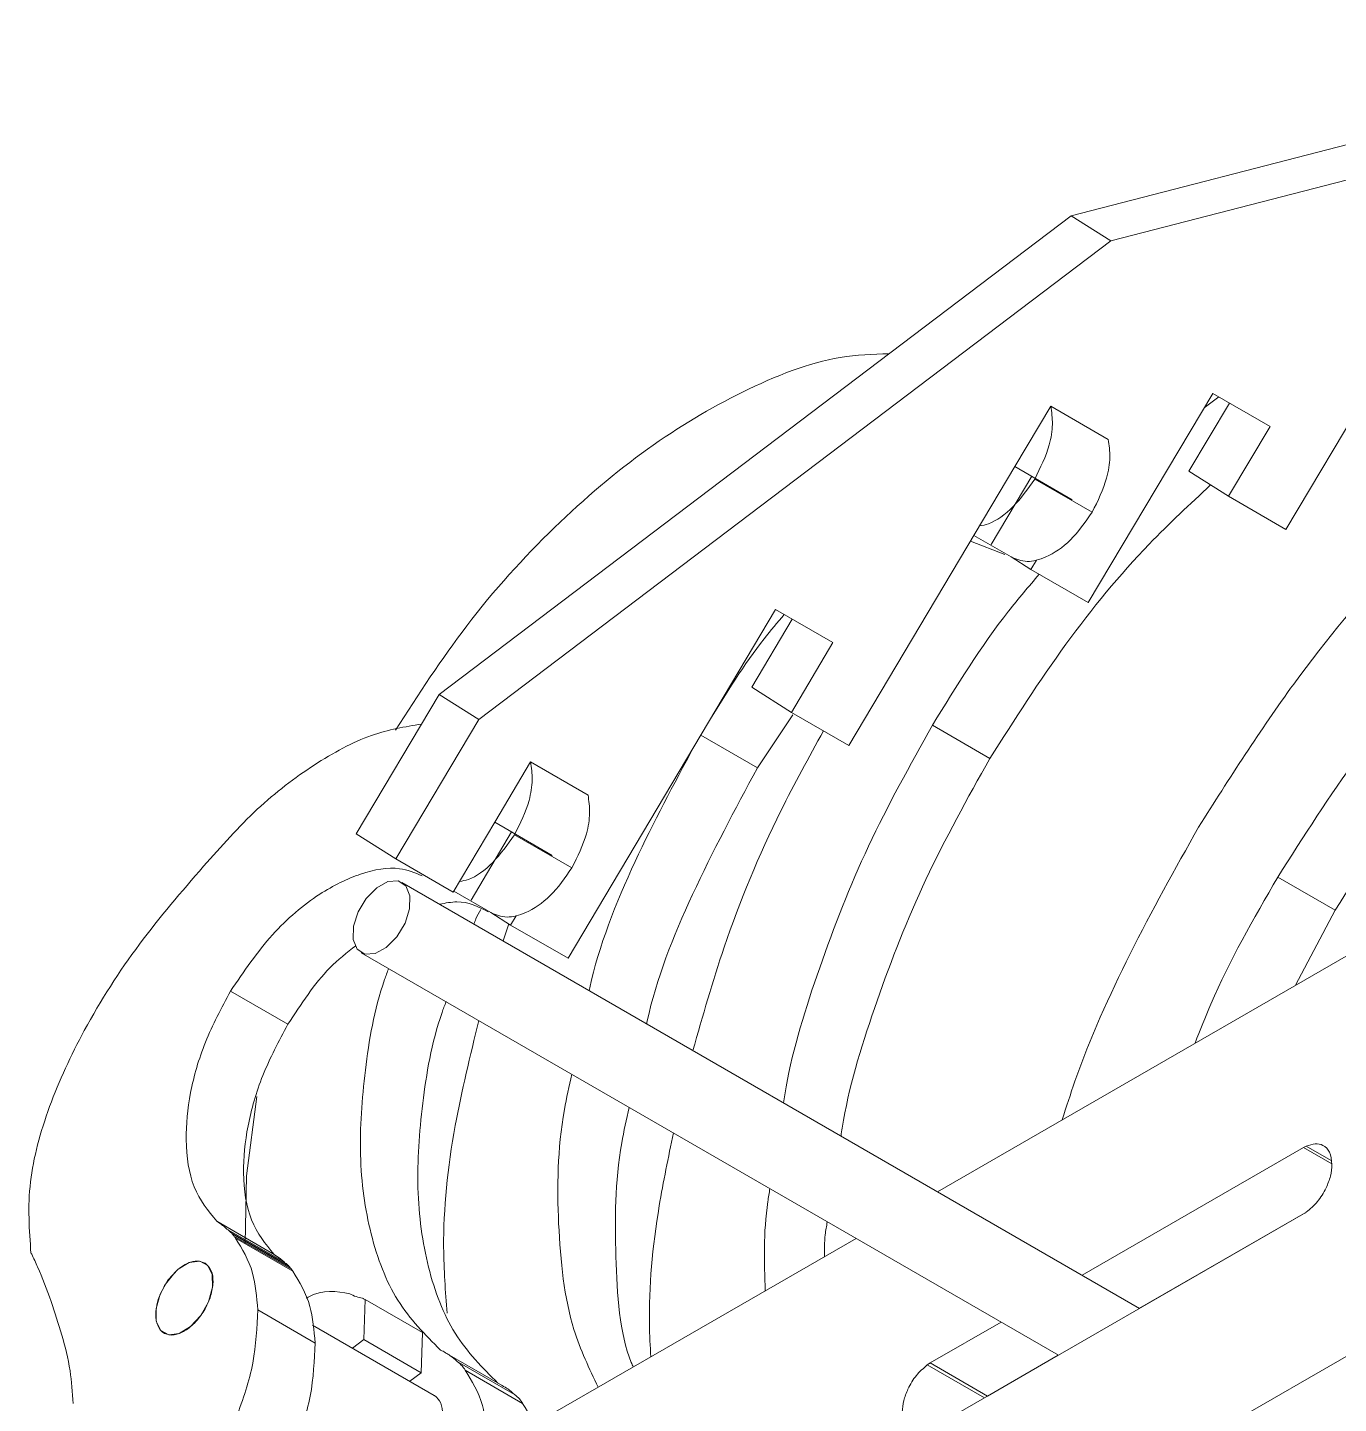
# Model space of a CAD drawing. Header units: inches. Extents: x 0 to 44.3, y 0 to 33.7.
# Drawn here: x 28.052 to 29.062, y 15.511 to 16.571 of the extents above; entities that cross this region are included whole.
import ezdxf

# ---------------------------------------------------------------- set-up
doc = ezdxf.new("R2010")
doc.units = ezdxf.units.IN
doc.header["$MEASUREMENT"] = 0

msp = doc.modelspace()

# ---------------------------------------------------------------- linework, layer by layer
at = {"color": 7, "linetype": 'Continuous', "lineweight": 15}
for p, q in [((29.4173, 16.5707), (28.856, 16.4258)), ((29.4478, 16.5514), (28.8865, 16.4065)), ((28.856, 16.4258), (28.3694, 16.0573)), ((28.8865, 16.4065), (28.856, 16.4258)), ((28.8865, 16.4065), (28.3999, 16.038)), ((29.0214, 16.1843), (29.1173, 16.3454)), ((28.8691, 16.1279), (28.965, 16.289)), ((28.9696, 16.2864), (28.9584, 16.2779)), ((28.965, 16.289), (29.0092, 16.2635)), ((28.8127, 16.2326), (28.8404, 16.2791)), ((28.8845, 16.2536), (28.8404, 16.2791)), ((28.978, 16.2815), (28.9467, 16.2291)), ((29.0092, 16.2635), (28.9772, 16.2098)), ((28.6848, 16.0179), (28.8127, 16.2326)), ((28.8127, 16.2326), (28.8569, 16.2071)), ((28.9772, 16.2098), (28.9467, 16.2291)), ((28.8256, 16.2252), (28.7944, 16.1727)), ((28.8722, 16.1975), (28.828, 16.223)), ((28.9772, 16.2098), (29.0214, 16.1843)), ((28.8097, 16.1631), (28.7811, 16.1796)), ((28.8049, 16.1649), (28.7785, 16.1752)), ((28.8249, 16.1534), (28.8097, 16.1631)), ((28.8292, 16.1606), (28.8249, 16.1534)), ((28.8249, 16.1534), (28.8691, 16.1279)), ((28.4686, 15.8541), (28.6284, 16.1226)), ((28.6413, 16.1151), (28.6101, 16.0627)), ((28.6284, 16.1226), (28.6726, 16.0971)), ((28.6726, 16.0971), (28.6406, 16.0434)), ((28.6406, 16.0434), (28.6101, 16.0627)), ((28.3694, 16.0573), (28.3055, 15.9499)), ((28.3999, 16.038), (28.3694, 16.0573)), ((28.6417, 16.0415), (28.6144, 16.0006)), ((28.6406, 16.0434), (28.6848, 16.0179)), ((28.3999, 16.038), (28.336, 15.9306)), ((28.7934, 16.008), (28.7492, 16.0335)), ((28.4122, 15.9588), (28.4398, 16.0053)), ((28.484, 15.9798), (28.4398, 16.0053)), ((28.3802, 15.9051), (28.4122, 15.9588)), ((28.4122, 15.9588), (28.4564, 15.9333)), ((28.336, 15.9306), (28.3055, 15.9499)), ((28.4251, 15.9514), (28.3939, 15.8989)), ((28.4716, 15.9237), (28.4274, 15.9492)), ((28.336, 15.9306), (28.3802, 15.9051)), ((28.9087, 15.5845), (28.3406, 15.9125)), ((29.0593, 15.8911), (29.0151, 15.9166)), ((28.4091, 15.8893), (28.3806, 15.9058)), ((29.1412, 15.8982), (28.753, 15.6744)), ((29.0593, 15.8911), (29.0288, 15.8334)), ((28.4244, 15.8796), (28.4091, 15.8893)), ((28.4186, 15.8675), (28.423, 15.8805)), ((28.4287, 15.8868), (28.4244, 15.8796)), ((28.4244, 15.8796), (28.4686, 15.8541)), ((28.3094, 15.8584), (28.8462, 15.5485)), ((28.2529, 15.8033), (28.2087, 15.8288)), ((28.221, 15.6865), (28.2289, 15.7476)), ((29.035, 15.7083), (28.8645, 15.6101)), ((29.037, 15.7094), (29.0562, 15.6983)), ((28.2199, 15.6344), (28.221, 15.6865)), ((28.7474, 15.4916), (29.035, 15.6573)), ((29.0362, 15.658), (28.9087, 15.5846)), ((28.2423, 15.6261), (28.1981, 15.6517)), ((28.2502, 15.6201), (28.206, 15.6456)), ((28.2533, 15.6175), (28.2091, 15.643)), ((28.2544, 15.6163), (28.2102, 15.6418)), ((28.2556, 15.6147), (28.2114, 15.6402)), ((28.2567, 15.6132), (28.2125, 15.6387)), ((28.6905, 15.6384), (28.445, 15.4969)), ((28.0551, 15.6272), (28.0551, 15.6272)), ((28.2739, 15.5579), (28.2297, 15.5834)), ((28.3114, 15.5605), (28.3123, 15.5915)), ((28.3123, 15.5915), (28.3565, 15.566)), ((28.5293, 15.2373), (29.141, 15.5898)), ((28.802, 15.574), (28.7475, 15.5426)), ((28.3656, 15.5176), (28.2719, 15.5717)), ((28.3556, 15.535), (28.3565, 15.566)), ((28.3026, 15.554), (28.3114, 15.5605)), ((28.3114, 15.5605), (28.3556, 15.535)), ((28.418, 15.5252), (28.3738, 15.5507)), ((28.4274, 15.5182), (28.3833, 15.5437)), ((28.7475, 15.5426), (28.7917, 15.5171)), ((28.8461, 15.5485), (28.7917, 15.5171)), ((28.3468, 15.5285), (28.3556, 15.535)), ((28.4336, 15.5114), (28.3894, 15.5369))]:
    msp.add_line(p, q, dxfattribs=at)
at = {"color": 8, "linetype": 'Continuous', "lineweight": 15}
for p, q in [((28.6144, 16.0006), (28.5708, 16.0258)), ((29.035, 15.7083), (29.0567, 15.6958)), ((28.7452, 15.541), (28.7892, 15.5156))]:
    msp.add_line(p, q, dxfattribs=at)
at = {"color": 7, "linetype": 'Continuous', "lineweight": 15, "flags": 128}
for points in [[(28.3368, 15.8706), (28.3287, 15.8624), (28.3201, 15.8577), (28.3122, 15.8572), (28.3063, 15.8611), (28.3032, 15.8686), (28.3035, 15.8787), (28.307, 15.8898), (28.3132, 15.9002), (28.3213, 15.9084), (28.3299, 15.9132), (28.3378, 15.9136), (28.3437, 15.9098), (28.3468, 15.9023), (28.3466, 15.8922), (28.3431, 15.8811), (28.3368, 15.8706)], [(28.1551, 15.5675), (28.1516, 15.5747), (28.1514, 15.5845), (28.1545, 15.5956), (28.1605, 15.6062), (28.1684, 15.6148), (28.177, 15.62), (28.185, 15.621), (28.1913, 15.6177), (28.1947, 15.6106), (28.1949, 15.6008), (28.1918, 15.5897), (28.1858, 15.5791), (28.1779, 15.5705), (28.1693, 15.5653), (28.1613, 15.5643), (28.1551, 15.5675)]]:
    msp.add_lwpolyline(points, dxfattribs=at)
at = {"color": 7, "linetype": 'Continuous', "lineweight": 15}
for points, knots in [([(28.3357, 16.0298), (28.3535, 16.0572), (28.3903, 16.1142), (28.4571, 16.1875), (28.5293, 16.2488), (28.6041, 16.293), (28.6678, 16.318), (28.7033, 16.3191), (28.7156, 16.3195)], [0, 0, 0, 0, 0.169475, 0.352449, 0.532575, 0.711695, 0.899768, 1, 1, 1, 1]), ([(28.9541, 15.9551), (28.9778, 15.9925), (29.0247, 16.0663), (29.1063, 16.164), (29.192, 16.2458), (29.2545, 16.2969), (29.2876, 16.3154), (29.291, 16.3172)], [0, 0, 0, 0, 0.250826, 0.494894, 0.734942, 0.972897, 1, 1, 1, 1]), ([(29.6085, 16.2745), (29.5991, 16.2791), (29.5704, 16.293), (29.5135, 16.2968), (29.4414, 16.2873), (29.366, 16.2601), (29.29, 16.2177), (29.215, 16.1612), (29.143, 16.0916), (29.0744, 16.01), (29.0351, 15.948), (29.0151, 15.9166)], [0, 0, 0, 0, 0.059208, 0.179065, 0.296953, 0.413848, 0.530456, 0.645305, 0.761153, 0.878939, 1, 1, 1, 1]), ([(28.8404, 16.2791), (28.841, 16.2746), (28.8423, 16.2656), (28.8393, 16.246), (28.8323, 16.2318), (28.828, 16.223)], [0, 0, 0, 0, 0.276453, 0.553211, 1, 1, 1, 1]), ([(29.6268, 16.2602), (29.6257, 16.2606), (29.6052, 16.2697), (29.5573, 16.2707), (29.4857, 16.2619), (29.4101, 16.2345), (29.3342, 16.1922), (29.2592, 16.1357), (29.1872, 16.0661), (29.1186, 15.9845), (29.0793, 15.9225), (29.0593, 15.8911)], [0, 0, 0, 0, 0.0066285, 0.1331837, 0.2576607, 0.3810889, 0.5042137, 0.6254814, 0.7478038, 0.8721727, 1, 1, 1, 1]), ([(28.8845, 16.2536), (28.8852, 16.2491), (28.8865, 16.2401), (28.8835, 16.2205), (28.8765, 16.2063), (28.8722, 16.1975)], [0, 0, 0, 0, 0.276453, 0.553211, 1, 1, 1, 1]), ([(28.828, 16.223), (28.8226, 16.2155), (28.8122, 16.2007), (28.796, 16.189), (28.7878, 16.1874), (28.7855, 16.187)], [0, 0, 0, 0, 0.429326, 0.844277, 1, 1, 1, 1]), ([(28.9634, 16.2185), (28.9475, 16.2037), (28.9082, 16.1674), (28.8499, 16.0965), (28.8124, 16.0378), (28.7934, 16.008)], [0, 0, 0, 0, 0.252493, 0.621126, 1, 1, 1, 1]), ([(28.8722, 16.1975), (28.8668, 16.1898), (28.8563, 16.1748), (28.8377, 16.1625), (28.8215, 16.1582), (28.8136, 16.1614), (28.8097, 16.1631)], [0, 0, 0, 0, 0.283707, 0.557916, 0.775023, 1, 1, 1, 1]), ([(28.8314, 16.1497), (28.8234, 16.1404), (28.7931, 16.105), (28.7678, 16.0638), (28.7492, 16.0335)], [0, 0, 0, 0, 0.2637867, 1, 1, 1, 1]), ([(28.6351, 16.1187), (28.6299, 16.1126), (28.6085, 16.0875), (28.5906, 16.0584), (28.5771, 16.0365)], [0, 0, 0, 0, 0.245531, 1, 1, 1, 1]), ([(28.1879, 15.9249), (28.2015, 15.9402), (28.2285, 15.9706), (28.2729, 16.0042), (28.3164, 16.028), (28.3431, 16.0323), (28.3558, 16.0344)], [0, 0, 0, 0, 0.258648, 0.513692, 0.76787, 1, 1, 1, 1]), ([(28.5647, 15.7831), (28.5723, 15.8096), (28.5899, 15.8712), (28.6242, 15.9547), (28.654, 16.0088), (28.6653, 16.0292)], [0, 0, 0, 0, 0.32049, 0.744018, 1, 1, 1, 1]), ([(28.7492, 16.0335), (28.732, 16.0027), (28.698, 15.9418), (28.6615, 15.8475), (28.6404, 15.7806), (28.6352, 15.7469), (28.6346, 15.7428)], [0, 0, 0, 0, 0.326669, 0.6445, 0.957091, 1, 1, 1, 1]), ([(28.5656, 16.0171), (28.55, 15.9879), (28.5176, 15.9276), (28.4919, 15.8625), (28.4851, 15.8299), (28.485, 15.8292)], [0, 0, 0, 0, 0.477638, 0.987946, 1, 1, 1, 1]), ([(28.7934, 16.008), (28.7762, 15.9772), (28.7422, 15.9163), (28.7057, 15.822), (28.6846, 15.7551), (28.6794, 15.7214), (28.6788, 15.7173)], [0, 0, 0, 0, 0.326669, 0.6445, 0.957091, 1, 1, 1, 1]), ([(28.4398, 16.0053), (28.4405, 16.0008), (28.4417, 15.9918), (28.4388, 15.9722), (28.4318, 15.958), (28.4274, 15.9492)], [0, 0, 0, 0, 0.276453, 0.553211, 1, 1, 1, 1]), ([(28.6144, 16.0006), (28.5972, 15.9685), (28.5631, 15.9052), (28.5361, 15.837), (28.5293, 15.8044), (28.5292, 15.8037)], [0, 0, 0, 0, 0.501801, 0.988503, 1, 1, 1, 1]), ([(28.484, 15.9798), (28.4847, 15.9753), (28.4859, 15.9663), (28.483, 15.9467), (28.476, 15.9325), (28.4716, 15.9237)], [0, 0, 0, 0, 0.2764533, 0.5532111, 1, 1, 1, 1]), ([(28.8491, 15.7298), (28.8523, 15.7397), (28.8661, 15.7825), (28.9004, 15.859), (28.936, 15.9228), (28.9541, 15.9551)], [0, 0, 0, 0, 0.128505, 0.558928, 1, 1, 1, 1]), ([(28.4274, 15.9492), (28.4221, 15.9417), (28.4116, 15.9269), (28.3955, 15.9151), (28.3873, 15.9136), (28.385, 15.9132)], [0, 0, 0, 0, 0.429326, 0.844277, 1, 1, 1, 1]), ([(28.0551, 15.6272), (28.0538, 15.6449), (28.0512, 15.6794), (28.0678, 15.7405), (28.0969, 15.8032), (28.1376, 15.8666), (28.1711, 15.9054), (28.1879, 15.9249)], [0, 0, 0, 0, 0.190083, 0.370169, 0.552872, 0.775402, 1, 1, 1, 1]), ([(28.3563, 15.9175), (28.3507, 15.9199), (28.337, 15.9256), (28.3092, 15.9206), (28.2755, 15.9041), (28.2393, 15.8738), (28.219, 15.844), (28.2087, 15.8288)], [0, 0, 0, 0, 0.136893, 0.334221, 0.529431, 0.760671, 1, 1, 1, 1]), ([(28.4716, 15.9237), (28.4663, 15.916), (28.4557, 15.901), (28.4372, 15.8887), (28.4209, 15.8844), (28.4131, 15.8876), (28.4091, 15.8893)], [0, 0, 0, 0, 0.283707, 0.557916, 0.775023, 1, 1, 1, 1]), ([(29.0151, 15.9166), (28.9965, 15.8844), (28.9723, 15.8426), (28.9553, 15.7988), (28.9514, 15.7887)], [0, 0, 0, 0, 0.769932, 1, 1, 1, 1]), ([(28.4071, 15.8899), (28.3996, 15.8938), (28.3885, 15.8994), (28.3743, 15.8966), (28.3698, 15.8957)], [0, 0, 0, 0, 0.683007, 1, 1, 1, 1]), ([(28.4014, 15.8917), (28.4, 15.8893), (28.398, 15.8856), (28.3967, 15.8817), (28.3962, 15.8804)], [0, 0, 0, 0, 0.656033, 1, 1, 1, 1]), ([(28.3052, 15.8638), (28.2983, 15.8584), (28.2787, 15.8429), (28.2631, 15.8189), (28.2529, 15.8033)], [0, 0, 0, 0, 0.346258, 1, 1, 1, 1]), ([(28.3305, 15.8462), (28.3294, 15.8434), (28.3197, 15.8169), (28.3114, 15.7675), (28.3067, 15.7006), (28.3152, 15.6401), (28.3353, 15.5876), (28.3586, 15.5643), (28.3704, 15.5525)], [0, 0, 0, 0, 0.0224514, 0.2111885, 0.3988663, 0.5959166, 0.7953352, 1, 1, 1, 1]), ([(28.2087, 15.8288), (28.2018, 15.8158), (28.1881, 15.7902), (28.1768, 15.7504), (28.1731, 15.7117), (28.1786, 15.6755), (28.1915, 15.6597), (28.1981, 15.6517)], [0, 0, 0, 0, 0.192013, 0.377713, 0.561178, 0.777827, 1, 1, 1, 1]), ([(28.3747, 15.8207), (28.3736, 15.8179), (28.3639, 15.7914), (28.3556, 15.7419), (28.3509, 15.675), (28.3594, 15.6146), (28.3795, 15.5621), (28.4028, 15.5388), (28.4146, 15.527)], [0, 0, 0, 0, 0.022451, 0.211189, 0.398866, 0.595917, 0.795335, 1, 1, 1, 1]), ([(28.3755, 15.5809), (28.3742, 15.5976), (28.3708, 15.6426), (28.3785, 15.719), (28.3933, 15.779), (28.3999, 15.8061)], [0, 0, 0, 0, 0.243082, 0.658798, 1, 1, 1, 1]), ([(28.2529, 15.8033), (28.246, 15.7903), (28.2323, 15.7646), (28.221, 15.7248), (28.2173, 15.6862), (28.2228, 15.65), (28.2357, 15.6341), (28.2423, 15.6261)], [0, 0, 0, 0, 0.192013, 0.377713, 0.561178, 0.777827, 1, 1, 1, 1]), ([(28.4715, 15.7648), (28.4694, 15.7557), (28.4604, 15.7152), (28.4599, 15.6475), (28.4677, 15.5738), (28.485, 15.5382), (28.4919, 15.5239)], [0, 0, 0, 0, 0.096038, 0.425016, 0.770541, 1, 1, 1, 1]), ([(28.5157, 15.7393), (28.5136, 15.7301), (28.5045, 15.6897), (28.5048, 15.6227), (28.5082, 15.5639), (28.5183, 15.5406), (28.5188, 15.5394)], [0, 0, 0, 0, 0.121821, 0.539118, 0.977403, 1, 1, 1, 1]), ([(28.5324, 15.5473), (28.5319, 15.5555), (28.5299, 15.592), (28.5353, 15.6501), (28.5458, 15.7008), (28.5498, 15.7196)], [0, 0, 0, 0, 0.155974, 0.687388, 1, 1, 1, 1]), ([(29.0568, 15.6954), (29.0564, 15.6988), (29.0557, 15.7054), (29.0505, 15.7104), (29.044, 15.7118), (29.0394, 15.7102), (29.037, 15.7094)], [0, 0, 0, 0, 0.2851784, 0.5608265, 0.7778838, 1, 1, 1, 1]), ([(29.037, 15.7094), (29.0366, 15.7092), (29.036, 15.7089), (29.0353, 15.7085), (29.035, 15.7083)], [0, 0, 0, 0, 0.55179, 1, 1, 1, 1]), ([(29.037, 15.6586), (29.04, 15.6611), (29.0459, 15.666), (29.0522, 15.6765), (29.0561, 15.6866), (29.0566, 15.6925), (29.0568, 15.6954)], [0, 0, 0, 0, 0.280934, 0.556183, 0.774537, 1, 1, 1, 1]), ([(28.624, 15.6768), (28.6235, 15.6734), (28.6188, 15.6456), (28.6197, 15.6203), (28.6205, 15.598)], [0, 0, 0, 0, 0.120389, 1, 1, 1, 1]), ([(29.035, 15.6573), (29.0353, 15.6575), (29.036, 15.6579), (29.0367, 15.6584), (29.037, 15.6586)], [0, 0, 0, 0, 0.568913, 1, 1, 1, 1]), ([(28.1981, 15.6517), (28.1996, 15.6506), (28.2024, 15.6488), (28.2049, 15.6466), (28.206, 15.6456)], [0, 0, 0, 0, 0.559661, 1, 1, 1, 1]), ([(28.6682, 15.6512), (28.6676, 15.6479), (28.6659, 15.6385), (28.666, 15.6299), (28.6661, 15.6244)], [0, 0, 0, 0, 0.357692, 1, 1, 1, 1]), ([(28.206, 15.6456), (28.2066, 15.6452), (28.2077, 15.6444), (28.2087, 15.6434), (28.2091, 15.643)], [0, 0, 0, 0, 0.562554, 1, 1, 1, 1]), ([(28.2091, 15.643), (28.2093, 15.6428), (28.2097, 15.6424), (28.21, 15.642), (28.2102, 15.6418)], [0, 0, 0, 0, 0.561412, 1, 1, 1, 1]), ([(28.2102, 15.6418), (28.2104, 15.6415), (28.2108, 15.641), (28.2112, 15.6405), (28.2114, 15.6402)], [0, 0, 0, 0, 0.560825, 1, 1, 1, 1]), ([(28.2114, 15.6402), (28.2116, 15.64), (28.2119, 15.6395), (28.2123, 15.639), (28.2124, 15.6388)], [0, 0, 0, 0, 0.561457, 1, 1, 1, 1]), ([(28.2124, 15.6388), (28.2124, 15.6388), (28.2125, 15.6388), (28.2125, 15.6387), (28.2125, 15.6387), (28.2125, 15.6387)], [0, 0, 0, 0, 0.32103, 0.593498, 1, 1, 1, 1]), ([(28.2125, 15.6387), (28.2177, 15.6303), (28.227, 15.6153), (28.2289, 15.5933), (28.2297, 15.5834)], [0, 0, 0, 0, 0.551075, 1, 1, 1, 1]), ([(28.0554, 15.6268), (28.0553, 15.6269), (28.0552, 15.627), (28.0552, 15.6272), (28.0551, 15.6272)], [0, 0, 0, 0, 0.605415, 1, 1, 1, 1]), ([(28.0557, 15.6263), (28.0556, 15.6264), (28.0555, 15.6266), (28.0554, 15.6268), (28.0554, 15.6268)], [0, 0, 0, 0, 0.560288, 1, 1, 1, 1]), ([(28.0875, 15.5113), (28.0869, 15.5199), (28.0857, 15.5387), (28.079, 15.5642), (28.0705, 15.5907), (28.0627, 15.6115), (28.0572, 15.623), (28.0557, 15.6263)], [0, 0, 0, 0, 0.192399, 0.422026, 0.654285, 0.902602, 1, 1, 1, 1]), ([(28.2423, 15.6261), (28.2438, 15.6251), (28.2466, 15.6233), (28.2491, 15.6211), (28.2502, 15.6201)], [0, 0, 0, 0, 0.559661, 1, 1, 1, 1]), ([(28.1892, 15.6194), (28.191, 15.6177), (28.1945, 15.6143), (28.1958, 15.605), (28.1939, 15.5941), (28.1888, 15.5827), (28.1813, 15.5729), (28.174, 15.5673), (28.1684, 15.5648), (28.1643, 15.5639), (28.1605, 15.5642), (28.1571, 15.5655), (28.1554, 15.5673), (28.1546, 15.5681)], [0, 0, 0, 0, 0.119459, 0.234833, 0.350211, 0.469739, 0.589633, 0.705378, 0.763308, 0.821662, 0.881005, 0.942163, 1, 1, 1, 1]), ([(28.1586, 15.6031), (28.1613, 15.6067), (28.1665, 15.6139), (28.1755, 15.6197), (28.1834, 15.6217), (28.1873, 15.6202), (28.1892, 15.6194)], [0, 0, 0, 0, 0.283259, 0.557633, 0.774898, 1, 1, 1, 1]), ([(28.2502, 15.6201), (28.2508, 15.6196), (28.2519, 15.6188), (28.2528, 15.6179), (28.2533, 15.6175)], [0, 0, 0, 0, 0.562554, 1, 1, 1, 1]), ([(28.2533, 15.6175), (28.2535, 15.6173), (28.2539, 15.6169), (28.2542, 15.6165), (28.2544, 15.6163)], [0, 0, 0, 0, 0.561412, 1, 1, 1, 1]), ([(28.2544, 15.6163), (28.2546, 15.616), (28.255, 15.6155), (28.2554, 15.6149), (28.2556, 15.6147)], [0, 0, 0, 0, 0.5608254, 1, 1, 1, 1]), ([(28.2556, 15.6147), (28.2558, 15.6144), (28.2561, 15.614), (28.2565, 15.6135), (28.2566, 15.6133)], [0, 0, 0, 0, 0.561457, 1, 1, 1, 1]), ([(28.2566, 15.6133), (28.2566, 15.6133), (28.2567, 15.6133), (28.2567, 15.6132), (28.2567, 15.6132), (28.2567, 15.6132)], [0, 0, 0, 0, 0.32103, 0.593498, 1, 1, 1, 1]), ([(28.2567, 15.6132), (28.2618, 15.6048), (28.2712, 15.5897), (28.2731, 15.5678), (28.2739, 15.5579)], [0, 0, 0, 0, 0.551075, 1, 1, 1, 1]), ([(28.1546, 15.5681), (28.1533, 15.5704), (28.1509, 15.5748), (28.1512, 15.5842), (28.1535, 15.5936), (28.1565, 15.5992), (28.158, 15.6021)], [0, 0, 0, 0, 0.279675, 0.554738, 0.773424, 1, 1, 1, 1]), ([(28.158, 15.6021), (28.1581, 15.6023), (28.1583, 15.6026), (28.1585, 15.603), (28.1586, 15.6031)], [0, 0, 0, 0, 0.560217, 1, 1, 1, 1]), ([(28.3005, 15.5958), (28.2903, 15.5977), (28.2796, 15.5995), (28.2674, 15.5926), (28.2669, 15.5923)], [0, 0, 0, 0, 0.956081, 1, 1, 1, 1]), ([(28.3104, 15.5924), (28.3087, 15.5927), (28.3053, 15.5935), (28.3021, 15.595), (28.3005, 15.5958)], [0, 0, 0, 0, 0.473221, 1, 1, 1, 1]), ([(28.2297, 15.5834), (28.2291, 15.57), (28.228, 15.5436), (28.2151, 15.5034), (28.1981, 15.4678), (28.1844, 15.4482), (28.1776, 15.4384)], [0, 0, 0, 0, 0.288248, 0.566663, 0.783222, 1, 1, 1, 1]), ([(28.3123, 15.5915), (28.3119, 15.5917), (28.3113, 15.592), (28.3107, 15.5922), (28.3104, 15.5924)], [0, 0, 0, 0, 0.560483, 1, 1, 1, 1]), ([(28.2739, 15.5579), (28.2733, 15.5445), (28.2722, 15.5181), (28.2593, 15.4779), (28.2423, 15.4423), (28.2286, 15.4227), (28.2218, 15.4129)], [0, 0, 0, 0, 0.288248, 0.566663, 0.783222, 1, 1, 1, 1]), ([(28.3704, 15.5525), (28.373, 15.5512), (28.3776, 15.5487), (28.3815, 15.5452), (28.3833, 15.5437)], [0, 0, 0, 0, 0.559926, 1, 1, 1, 1]), ([(28.3833, 15.5437), (28.3846, 15.5426), (28.3869, 15.5408), (28.3886, 15.5382), (28.3894, 15.5371)], [0, 0, 0, 0, 0.566497, 1, 1, 1, 1]), ([(28.7452, 15.541), (28.7423, 15.5385), (28.7365, 15.5335), (28.7304, 15.5233), (28.7267, 15.5133), (28.7262, 15.5076), (28.726, 15.5047)], [0, 0, 0, 0, 0.2807703, 0.5555712, 0.7738268, 1, 1, 1, 1]), ([(28.7475, 15.5426), (28.747, 15.5424), (28.7463, 15.5419), (28.7455, 15.5413), (28.7452, 15.541)], [0, 0, 0, 0, 0.557801, 1, 1, 1, 1]), ([(28.3894, 15.5371), (28.3894, 15.5371), (28.3894, 15.537), (28.3894, 15.537), (28.3894, 15.537), (28.3894, 15.5369)], [0, 0, 0, 0, 0.320145, 0.592318, 1, 1, 1, 1]), ([(28.3894, 15.5369), (28.3946, 15.5286), (28.404, 15.5135), (28.4058, 15.4915), (28.4067, 15.4817)], [0, 0, 0, 0, 0.551071, 1, 1, 1, 1]), ([(28.4179, 15.5251), (28.4194, 15.5243), (28.4228, 15.5224), (28.4257, 15.5197), (28.4274, 15.5182)], [0, 0, 0, 0, 0.416427, 1, 1, 1, 1]), ([(28.3659, 15.5174), (28.3677, 15.5157), (28.3712, 15.5124), (28.3724, 15.504), (28.3714, 15.4958), (28.3691, 15.4883), (28.3648, 15.4797), (28.3582, 15.4708), (28.3525, 15.4669), (28.3497, 15.4649)], [0, 0, 0, 0, 0.170358, 0.334819, 0.444537, 0.555767, 0.670838, 0.838285, 1, 1, 1, 1]), ([(28.4274, 15.5182), (28.4288, 15.5171), (28.4311, 15.5153), (28.4328, 15.5127), (28.4336, 15.5116)], [0, 0, 0, 0, 0.566497, 1, 1, 1, 1]), ([(28.4336, 15.5116), (28.4336, 15.5116), (28.4336, 15.5115), (28.4336, 15.5115), (28.4336, 15.5114), (28.4336, 15.5114)], [0, 0, 0, 0, 0.320145, 0.592318, 1, 1, 1, 1]), ([(28.4336, 15.5114), (28.4388, 15.5031), (28.4482, 15.488), (28.45, 15.466), (28.4509, 15.4562)], [0, 0, 0, 0, 0.551071, 1, 1, 1, 1])]:
    msp.add_open_spline(points, degree=3, knots=knots, dxfattribs=at)

doc.saveas('drawing.dxf')
